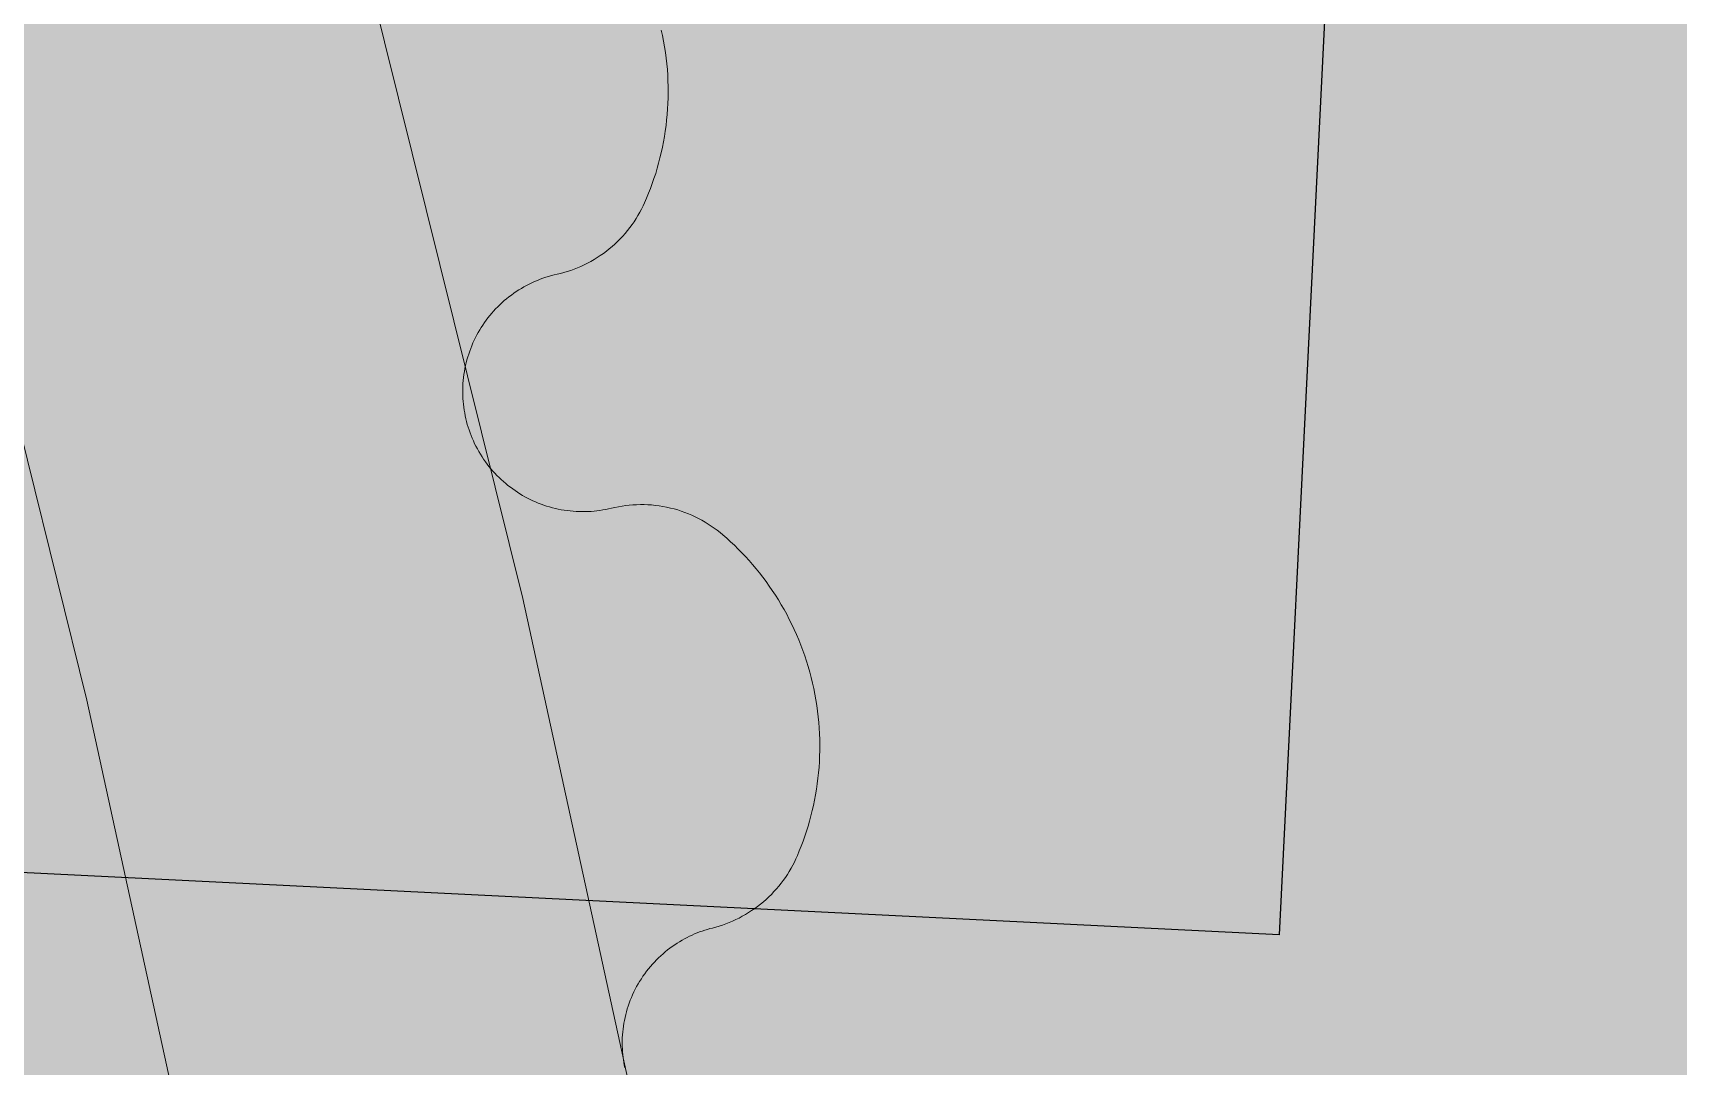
# Model space of a CAD drawing. Header units: millimetres. Extents: x 833941507 to 1669051331, y 817666127 to 1636299673.
# Drawn here: x 834574754.7 to 834574938.4, y 817984691.4 to 817984806.8 of the extents above; entities that cross this region are included whole.
import ezdxf

# ---------------------------------------------------------------- set-up
doc = ezdxf.new("R2010")
doc.units = ezdxf.units.MM
doc.header["$LTSCALE"] = 3
for name, color, linetype, lineweight in [('Hatch (CARR)', 252, 'Continuous', 35), ('Hatch (LTC&CB)', 252, 'Continuous', 35), ('UAJ-22INWA', 6, 'Continuous', 35), ('UAJ-23FLOR-h', 251, 'Continuous', 9), ('UAJ-42INFI', 1, 'Continuous', 18)]:
    doc.layers.add(name, color=color, linetype=linetype, lineweight=lineweight)
doc.layers.add('UAJ-00XREF', color=7, linetype='Continuous')
doc.layers.add('UAJ-22INWA-$', color=32, linetype='Continuous', plot=False)

# ---------------------------------------------------------------- blocks, each defined once
blk = doc.blocks.new('GBP-LTC-LB01')
at = {"layer": 'UAJ-23FLOR-h'}
h = blk.add_hatch(dxfattribs=at)
h.set_pattern_fill('EARTH,_O', color=256, scale=180, angle=45)
h.set_pattern_definition([(48.9989, (834576001.8, 818046085.3), (-112.727, 1612.5107), [1143, -1143]), (48.9989, (834575678.3, 818046366.6), (-112.727, 1612.5107), [1143, -1143]), (48.9989, (834575354.8, 818046647.8), (-112.727, 1612.5107), [1143, -1143]), (138.9989, (834575340.7, 818046849.3), (-1612.5107, -112.727), [1143, -1143]), (138.9989, (834575621.9, 818047172.8), (-1612.5107, -112.727), [1143, -1143]), (138.9989, (834575903.1, 818047496.3), (-1612.5107, -112.727), [1143, -1143])])
h.paths.add_polyline_path([(834572173.05, 818200349.17), (834310583.74, 818182062.08), (834331502.24, 817882831.69), (834364939.69, 817885169.23), (834473095.7, 818011283.6), (834480533.7, 818020120.4), (834485095.05, 818025709.55), (834491375.7, 818033619), (834497063.4, 818041013), (834493145.8, 818043678.7), (834512788.5, 818074029.25), (834518712.45, 818083675.25), (834526231.3, 818096325.1), (834534646.05, 818111073.05), (834545956, 818131981.3), (834557204.6, 818154198.8), (834564040, 818168496.8), (834570941.16, 818183576.43), (834578367.8, 818200696.3)])
h.paths.add_polyline_path([(834382131.31, 817956469.98), (834418268.73, 817958996.07), (834422062.41, 817963855.9), (834428403.04, 817964299.38), (834467239.2, 818010695.58), (834466445.21, 818021738.79), (834476097.72, 818035709.03), (834485267.1, 818048983.2), (834487014.89, 818051460.43), (834497268.33, 818067303.42), (834492893.38, 818129890.09), (834448056.59, 818126755.66), (834416896.58, 818105052.11), (834382061.37, 818080788.99), (834386167.45, 818022059.16), (834377588.38, 818021459.47)], flags=16)
edge = h.paths.add_edge_path(flags=16)
edge.add_line((834540292.29, 818142076.07), (834533466.32, 818141614.13))
edge.add_line((834533466.32, 818141614.13), (834523258.01, 818143862.71))
edge.add_line((834523258.01, 818143862.71), (834525896.87, 818155838.93))
edge.add_arc((834558382.43, 818267025.45), 115835.02, 237.2183981, 253.7131266, ccw=False)
edge.add_line((834495664.92, 818169638.25), (834498267.59, 818132356.98))
edge.add_line((834498267.59, 818132356.98), (834496346.42, 818130135.01))
edge.add_line((834496346.42, 818130135.01), (834492879.88, 818129892.67))
edge.add_line((834492879.88, 818129892.67), (834494229.58, 818110587.62))
edge.add_line((834494229.58, 818110587.62), (834496326.13, 818110708.38))
edge.add_line((834496326.13, 818110708.38), (834498420.21, 818080753.55))
edge.add_line((834498420.21, 818080753.55), (834498046.12, 818080727.4))
edge.add_line((834498046.12, 818080727.4), (834498254.52, 818077746.38))
edge.add_line((834498254.52, 818077746.38), (834503061.09, 818078082.4))
edge.add_line((834503061.09, 818078082.4), (834504979.52, 818081212.1))
edge.add_line((834504979.52, 818081212.1), (834509429.02, 818088470.93))
edge.add_line((834509429.02, 818088470.93), (834515217.16, 818097913.59))
edge.add_line((834515217.16, 818097913.59), (834526067.43, 818116415.54))
edge.add_line((834526067.43, 818116415.54), (834532489.2, 818127888.68))
edge.add_line((834532489.2, 818127888.68), (834534830.9, 818132146.3))
edge.add_line((834534830.9, 818132146.3), (834540292.29, 818142076.07))
h = blk.add_hatch(dxfattribs=at)
h.set_pattern_fill('EARTH,_O', color=256, scale=180, angle=45)
h.set_pattern_definition([(45.0000001, (-1082349.7, 54794.9), (-3e-06, 1616.4461018), [1143, -1143]), (45.0000001, (-1082652.8, 55098), (-3e-06, 1616.4461018), [1143, -1143]), (45.0000001, (-1082955.9, 55401.1), (-3e-06, 1616.4461018), [1143, -1143]), (135.0000001, (-1082955.9, 55603.1), (-1616.4461018, -3e-06), [1143, -1143]), (135.0000001, (-1082652.8, 55906.2), (-1616.4461018, -3e-06), [1143, -1143]), (135.0000001, (-1082349.7, 56209.3), (-1616.4461018, -3e-06), [1143, -1143])])
h.paths.add_polyline_path([(834669469.25, 818015499.17), (834651080.82, 818014213.79), (834651091.33, 818014066.03), (834669479.76, 818015351.52)], flags=16)
edge = h.paths.add_edge_path()
edge.add_arc((834611763.61, 818123015.07), 22001.28, 94.000719, 118.688683)
edge.add_line((834601201.89, 818142315.5), (834593918.34, 818141228.38))
edge.add_arc((834611768.4, 818123014.03), 25502.69, 93.997159, 134.421275, ccw=False)
edge.add_line((834609990.68, 818148454.69), (834618164.36, 818149025.84))
edge.add_line((834618164.36, 818149025.84), (834618408.29, 818145534.91))
edge.add_line((834618408.29, 818145534.91), (834616365.41, 818145392.16))
edge.add_line((834616365.41, 818145392.16), (834616609.39, 818141900.69))
edge.add_line((834616609.39, 818141900.69), (834611621.55, 818141552.15))
edge.add_line((834611621.55, 818141552.15), (834611377.61, 818145043.07))
edge.add_line((834611377.61, 818145043.07), (834610228.61, 818144962.74))
h.paths.add_polyline_path([(834673232.94, 818197365.88), (834607546.49, 818192773.89), (834599172.5, 818174435.3), (834588349.1, 818152374.5), (834578621.55, 818133890.65), (834568418.3, 818115665.3), (834556456.7, 818095618.3), (834546606.4, 818080041.6), (834532219.3, 818058623.75), (834523692.15, 818046595.75), (834515683.5, 818035708.5), (834508244.2, 818025929.9), (834500656.3, 818016266.1), (834489786.8, 818002934.1), (834483448.3, 817995421.3), (834478637.6, 817989841.7), (834458453.75, 817967379.3), (834441506.5, 817949096.36), (834383075.75, 817886437.08), (834482026.69, 817893354.51), (834551919.04, 817920008.6), (834634905.13, 817930637.13), (834634023, 817939309.35), (834633770.07, 817941795.89), (834633577.69, 817943687.02), (834508697.04, 817930983.61), (834507053.46, 817930191.44), (834506409.46, 817939426.96), (834507656.94, 817945566.73), (834503417.08, 818006767.03), (834503064.37, 818011762.67), (834514052.91, 818025791.94), (834520784.65, 818034889.35), (834526318.86, 818042436.94), (834532381.69, 818050705.63), (834536345.72, 818056472.68), (834542258.41, 818065225.62), (834550405.86, 818077286.91), (834561579, 818095001.96), (834574522.66, 818117080.03), (834587768.88, 818140310.21), (834609774.13, 818143594.98), (834610001.97, 818140335.89), (834634252.54, 818142031.47), (834636806.9, 818105492.47), (834642791.48, 818105913.75), (834646278.56, 818056032.58), (834640293.17, 818055614.16), (834643382.34, 818011424.91), (834641138.41, 818011267.96), (834645775.78, 817944927.87), (834639048.36, 817944243.52), (834640362.12, 817931328.11), (834651070.39, 817932706.91), (834650587.67, 817936476.13), (834685105.74, 817940896.86), (834685588.46, 817937127.64), (834691373.79, 817937868.57)])
blk = doc.blocks.new('*U1046')
at = {"layer": 'UAJ-22INWA-$'}
blk.add_lwpolyline([(0, -399.69), (0, 393.05), (200, 393.05), (200, -399.69)], close=True, dxfattribs=at)
blk = doc.blocks.new('GBP-STR-B01-L2')
at = {"layer": 'UAJ-22INWA', "rotation": 87.16457100497922}
blk.add_blockref('*U1046', (834574494.7, 817984725.82), dxfattribs=at)
blk = doc.blocks.new('inf_010')
at = {"layer": 'UAJ-42INFI'}
for p, q in [((889587142.64, 757792186.33, 0), (889587142.55, 757792186.96, 0)), ((889587142.72, 757792185.69, 0), (889587142.64, 757792186.33, 0)), ((889587142.79, 757792185.06, 0), (889587142.72, 757792185.69, 0)), ((889587142.84, 757792184.42, 0), (889587142.79, 757792185.06, 0)), ((889587142.88, 757792183.79, 0), (889587142.84, 757792184.42, 0)), ((889587142.9, 757792183.15, 0), (889587142.88, 757792183.79, 0)), ((889587142.92, 757792182.51, 0), (889587142.9, 757792183.15, 0)), ((889587142.92, 757792181.88, 0), (889587142.92, 757792182.51, 0)), ((889587142.84, 757792179.98, 0), (889587142.88, 757792180.61, 0)), ((889587142.88, 757792180.61, 0), (889587142.9, 757792181.24, 0)), ((889587142.9, 757792181.24, 0), (889587142.92, 757792181.88, 0)), ((889587142.64, 757792178.11, 0), (889587142.72, 757792178.73, 0)), ((889587142.72, 757792178.73, 0), (889587142.79, 757792179.36, 0)), ((889587142.79, 757792179.36, 0), (889587142.84, 757792179.98, 0)), ((889587142.34, 757792176.27, 0), (889587142.45, 757792176.88, 0)), ((889587142.45, 757792176.88, 0), (889587142.55, 757792177.49, 0)), ((889587142.55, 757792177.49, 0), (889587142.64, 757792178.11, 0)), ((889587141.93, 757792174.47, 0), (889587142.07, 757792175.06, 0)), ((889587142.07, 757792175.06, 0), (889587142.21, 757792175.66, 0)), ((889587142.21, 757792175.66, 0), (889587142.34, 757792176.27, 0)), ((889587141.41, 757792172.72, 0), (889587141.59, 757792173.29, 0)), ((889587141.59, 757792173.29, 0), (889587141.77, 757792173.88, 0)), ((889587141.77, 757792173.88, 0), (889587141.93, 757792174.47, 0)), ((889587140.81, 757792171.02, 0), (889587141.02, 757792171.58, 0)), ((889587141.02, 757792171.58, 0), (889587141.22, 757792172.15, 0)), ((889587141.22, 757792172.15, 0), (889587141.41, 757792172.72, 0)), ((889587139.86, 757792168.87, 0), (889587140.11, 757792169.39, 0)), ((889587140.11, 757792169.39, 0), (889587140.35, 757792169.93, 0)), ((889587140.35, 757792169.93, 0), (889587140.58, 757792170.47, 0)), ((889587140.58, 757792170.47, 0), (889587140.81, 757792171.02, 0)), ((889587138.95, 757792167.14, 0), (889587139.15, 757792167.49, 0)), ((889587139.15, 757792167.49, 0), (889587139.34, 757792167.84, 0)), ((889587139.34, 757792167.84, 0), (889587139.61, 757792168.35, 0)), ((889587139.61, 757792168.35, 0), (889587139.86, 757792168.87, 0)), ((889587137.78, 757792165.5, 0), (889587138.03, 757792165.81, 0)), ((889587138.03, 757792165.81, 0), (889587138.28, 757792166.14, 0)), ((889587138.28, 757792166.14, 0), (889587138.51, 757792166.47, 0)), ((889587138.51, 757792166.47, 0), (889587138.74, 757792166.81, 0)), ((889587138.74, 757792166.81, 0), (889587138.95, 757792167.14, 0)), ((889587136.04, 757792163.73, 0), (889587136.35, 757792164, 0)), ((889587136.35, 757792164, 0), (889587136.66, 757792164.29, 0)), ((889587136.66, 757792164.29, 0), (889587136.95, 757792164.58, 0)), ((889587136.95, 757792164.58, 0), (889587137.24, 757792164.88, 0)), ((889587137.24, 757792164.88, 0), (889587137.51, 757792165.18, 0)), ((889587137.51, 757792165.18, 0), (889587137.78, 757792165.5, 0)), ((889587133.27, 757792161.9, 0), (889587133.64, 757792162.09, 0)), ((889587133.64, 757792162.09, 0), (889587134, 757792162.29, 0)), ((889587134, 757792162.29, 0), (889587134.36, 757792162.5, 0)), ((889587134.36, 757792162.5, 0), (889587134.71, 757792162.73, 0)), ((889587134.71, 757792162.73, 0), (889587135.05, 757792162.97, 0)), ((889587135.05, 757792162.97, 0), (889587135.39, 757792163.21, 0)), ((889587135.39, 757792163.21, 0), (889587135.72, 757792163.47, 0)), ((889587135.72, 757792163.47, 0), (889587136.04, 757792163.73, 0)), ((889587127.11, 757792160.12, 0), (889587127.43, 757792160.22, 0)), ((889587127.43, 757792160.22, 0), (889587127.75, 757792160.3, 0)), ((889587127.75, 757792160.3, 0), (889587128.07, 757792160.37, 0)), ((889587128.07, 757792160.37, 0), (889587128.39, 757792160.44, 0)), ((889587128.39, 757792160.44, 0), (889587128.71, 757792160.5, 0)), ((889587128.71, 757792160.5, 0), (889587129.03, 757792160.55, 0)), ((889587129.03, 757792160.55, 0), (889587129.42, 757792160.62, 0)), ((889587129.42, 757792160.62, 0), (889587129.81, 757792160.69, 0)), ((889587129.81, 757792160.69, 0), (889587130.2, 757792160.78, 0)), ((889587130.2, 757792160.78, 0), (889587130.59, 757792160.88, 0)), ((889587130.59, 757792160.88, 0), (889587130.98, 757792160.99, 0)), ((889587130.98, 757792160.99, 0), (889587131.37, 757792161.11, 0)), ((889587131.37, 757792161.11, 0), (889587131.76, 757792161.24, 0)), ((889587131.76, 757792161.24, 0), (889587132.14, 757792161.39, 0)), ((889587132.14, 757792161.39, 0), (889587132.52, 757792161.55, 0)), ((889587132.52, 757792161.55, 0), (889587132.9, 757792161.71, 0)), ((889587132.9, 757792161.71, 0), (889587133.27, 757792161.9, 0)), ((889587123.22, 757792158.22, 0), (889587123.5, 757792158.41, 0)), ((889587123.5, 757792158.41, 0), (889587123.78, 757792158.59, 0)), ((889587123.78, 757792158.59, 0), (889587124.07, 757792158.77, 0)), ((889587124.07, 757792158.77, 0), (889587124.36, 757792158.94, 0)), ((889587124.36, 757792158.94, 0), (889587124.65, 757792159.1, 0)), ((889587124.65, 757792159.1, 0), (889587124.95, 757792159.26, 0)), ((889587124.95, 757792159.26, 0), (889587125.25, 757792159.4, 0)), ((889587125.25, 757792159.4, 0), (889587125.55, 757792159.54, 0)), ((889587125.55, 757792159.54, 0), (889587125.86, 757792159.68, 0)), ((889587125.86, 757792159.68, 0), (889587126.17, 757792159.8, 0)), ((889587126.17, 757792159.8, 0), (889587126.48, 757792159.92, 0)), ((889587126.48, 757792159.92, 0), (889587126.8, 757792160.02, 0)), ((889587126.8, 757792160.02, 0), (889587127.11, 757792160.12, 0)), ((889587120.99, 757792156.23, 0), (889587121.22, 757792156.47, 0)), ((889587121.22, 757792156.47, 0), (889587121.45, 757792156.71, 0)), ((889587121.45, 757792156.71, 0), (889587121.68, 757792156.94, 0)), ((889587121.68, 757792156.94, 0), (889587121.92, 757792157.17, 0)), ((889587121.92, 757792157.17, 0), (889587122.17, 757792157.39, 0)), ((889587122.17, 757792157.39, 0), (889587122.43, 757792157.6, 0)), ((889587122.43, 757792157.6, 0), (889587122.69, 757792157.82, 0)), ((889587122.69, 757792157.82, 0), (889587122.95, 757792158.02, 0)), ((889587122.95, 757792158.02, 0), (889587123.22, 757792158.22, 0)), ((889587119.63, 757792154.41, 0), (889587119.8, 757792154.68, 0)), ((889587119.8, 757792154.68, 0), (889587119.99, 757792154.95, 0)), ((889587119.99, 757792154.95, 0), (889587120.17, 757792155.21, 0)), ((889587120.17, 757792155.21, 0), (889587120.37, 757792155.47, 0)), ((889587120.37, 757792155.47, 0), (889587120.57, 757792155.73, 0)), ((889587120.57, 757792155.73, 0), (889587120.78, 757792155.98, 0)), ((889587120.78, 757792155.98, 0), (889587120.99, 757792156.23, 0)), ((889587118.7, 757792152.65, 0), (889587118.84, 757792152.96, 0)), ((889587118.84, 757792152.96, 0), (889587118.98, 757792153.25, 0)), ((889587118.98, 757792153.25, 0), (889587119.13, 757792153.55, 0)), ((889587119.13, 757792153.55, 0), (889587119.29, 757792153.84, 0)), ((889587119.29, 757792153.84, 0), (889587119.46, 757792154.13, 0)), ((889587119.46, 757792154.13, 0), (889587119.63, 757792154.41, 0)), ((889587118.04, 757792150.76, 0), (889587118.13, 757792151.08, 0)), ((889587118.13, 757792151.08, 0), (889587118.23, 757792151.4, 0)), ((889587118.23, 757792151.4, 0), (889587118.33, 757792151.72, 0)), ((889587118.33, 757792151.72, 0), (889587118.45, 757792152.03, 0)), ((889587118.45, 757792152.03, 0), (889587118.57, 757792152.34, 0)), ((889587118.57, 757792152.34, 0), (889587118.7, 757792152.65, 0)), ((889587117.66, 757792148.78, 0), (889587117.7, 757792149.11, 0)), ((889587117.7, 757792149.11, 0), (889587117.75, 757792149.44, 0)), ((889587117.75, 757792149.44, 0), (889587117.81, 757792149.77, 0)), ((889587117.81, 757792149.77, 0), (889587117.88, 757792150.1, 0)), ((889587117.88, 757792150.1, 0), (889587117.95, 757792150.43, 0)), ((889587117.95, 757792150.43, 0), (889587118.04, 757792150.76, 0)), ((889587117.58, 757792147.45, 0), (889587117.59, 757792147.78, 0)), ((889587117.58, 757792147.12, 0), (889587117.58, 757792147.45, 0)), ((889587117.59, 757792147.78, 0), (889587117.6, 757792148.11, 0)), ((889587117.6, 757792148.11, 0), (889587117.63, 757792148.45, 0)), ((889587117.63, 757792148.45, 0), (889587117.66, 757792148.78, 0)), ((889587117.59, 757792146.79, 0), (889587117.58, 757792147.12, 0)), ((889587117.6, 757792146.46, 0), (889587117.59, 757792146.79, 0)), ((889587117.63, 757792146.13, 0), (889587117.6, 757792146.46, 0)), ((889587117.66, 757792145.81, 0), (889587117.63, 757792146.13, 0)), ((889587117.7, 757792145.48, 0), (889587117.66, 757792145.81, 0)), ((889587117.75, 757792145.16, 0), (889587117.7, 757792145.48, 0)), ((889587117.8, 757792144.84, 0), (889587117.75, 757792145.16, 0)), ((889587117.86, 757792144.52, 0), (889587117.8, 757792144.84, 0)), ((889587117.94, 757792144.2, 0), (889587117.86, 757792144.52, 0)), ((889587118.01, 757792143.89, 0), (889587117.94, 757792144.2, 0)), ((889587118.1, 757792143.57, 0), (889587118.01, 757792143.89, 0)), ((889587118.2, 757792143.25, 0), (889587118.1, 757792143.57, 0)), ((889587118.3, 757792142.94, 0), (889587118.2, 757792143.25, 0)), ((889587118.41, 757792142.62, 0), (889587118.3, 757792142.94, 0)), ((889587118.53, 757792142.31, 0), (889587118.41, 757792142.62, 0)), ((889587118.66, 757792142.01, 0), (889587118.53, 757792142.31, 0)), ((889587118.79, 757792141.7, 0), (889587118.66, 757792142.01, 0)), ((889587118.94, 757792141.4, 0), (889587118.79, 757792141.7, 0)), ((889587119.09, 757792141.1, 0), (889587118.94, 757792141.4, 0)), ((889587119.25, 757792140.8, 0), (889587119.09, 757792141.1, 0)), ((889587119.41, 757792140.51, 0), (889587119.25, 757792140.8, 0)), ((889587119.59, 757792140.22, 0), (889587119.41, 757792140.51, 0)), ((889587119.77, 757792139.94, 0), (889587119.59, 757792140.22, 0)), ((889587119.95, 757792139.66, 0), (889587119.77, 757792139.94, 0)), ((889587120.15, 757792139.38, 0), (889587119.95, 757792139.66, 0)), ((889587120.35, 757792139.12, 0), (889587120.15, 757792139.38, 0)), ((889587120.56, 757792138.85, 0), (889587120.35, 757792139.12, 0)), ((889587120.77, 757792138.6, 0), (889587120.56, 757792138.85, 0)), ((889587120.99, 757792138.34, 0), (889587120.77, 757792138.6, 0)), ((889587121.21, 757792138.1, 0), (889587120.99, 757792138.34, 0)), ((889587121.44, 757792137.86, 0), (889587121.21, 757792138.1, 0)), ((889587121.68, 757792137.63, 0), (889587121.44, 757792137.86, 0)), ((889587121.92, 757792137.4, 0), (889587121.68, 757792137.63, 0)), ((889587122.17, 757792137.18, 0), (889587121.92, 757792137.4, 0)), ((889587122.42, 757792136.97, 0), (889587122.17, 757792137.18, 0)), ((889587122.67, 757792136.76, 0), (889587122.42, 757792136.97, 0)), ((889587122.93, 757792136.56, 0), (889587122.67, 757792136.76, 0)), ((889587123.19, 757792136.37, 0), (889587122.93, 757792136.56, 0)), ((889587123.45, 757792136.18, 0), (889587123.19, 757792136.37, 0)), ((889587123.72, 757792136.01, 0), (889587123.45, 757792136.18, 0)), ((889587124, 757792135.83, 0), (889587123.72, 757792136.01, 0)), ((889587124.28, 757792135.66, 0), (889587124, 757792135.83, 0)), ((889587124.57, 757792135.5, 0), (889587124.28, 757792135.66, 0)), ((889587124.86, 757792135.35, 0), (889587124.57, 757792135.5, 0)), ((889587125.16, 757792135.2, 0), (889587124.86, 757792135.35, 0)), ((889587125.46, 757792135.06, 0), (889587125.16, 757792135.2, 0)), ((889587125.76, 757792134.93, 0), (889587125.46, 757792135.06, 0)), ((889587126.07, 757792134.8, 0), (889587125.76, 757792134.93, 0)), ((889587126.39, 757792134.68, 0), (889587126.07, 757792134.8, 0)), ((889587126.7, 757792134.57, 0), (889587126.39, 757792134.68, 0)), ((889587127.02, 757792134.47, 0), (889587126.7, 757792134.57, 0)), ((889587127.34, 757792134.37, 0), (889587127.02, 757792134.47, 0)), ((889587127.67, 757792134.28, 0), (889587127.34, 757792134.37, 0)), ((889587127.99, 757792134.2, 0), (889587127.67, 757792134.28, 0)), ((889587128.32, 757792134.13, 0), (889587127.99, 757792134.2, 0)), ((889587128.65, 757792134.07, 0), (889587128.32, 757792134.13, 0)), ((889587128.98, 757792134.02, 0), (889587128.65, 757792134.07, 0)), ((889587129.32, 757792133.97, 0), (889587128.98, 757792134.02, 0)), ((889587129.65, 757792133.93, 0), (889587129.32, 757792133.97, 0)), ((889587129.98, 757792133.9, 0), (889587129.65, 757792133.93, 0)), ((889587130.32, 757792133.88, 0), (889587129.98, 757792133.9, 0)), ((889587130.65, 757792133.87, 0), (889587130.32, 757792133.88, 0)), ((889587130.98, 757792133.86, 0), (889587130.65, 757792133.87, 0)), ((889587131.31, 757792133.87, 0), (889587130.98, 757792133.86, 0)), ((889587131.64, 757792133.88, 0), (889587131.31, 757792133.87, 0)), ((889587131.97, 757792133.9, 0), (889587131.64, 757792133.88, 0)), ((889587132.3, 757792133.93, 0), (889587131.97, 757792133.9, 0)), ((889587132.62, 757792133.96, 0), (889587132.3, 757792133.93, 0)), ((889587132.95, 757792134.01, 0), (889587132.62, 757792133.96, 0)), ((889587133.27, 757792134.06, 0), (889587132.95, 757792134.01, 0)), ((889587133.66, 757792134.12, 0), (889587133.27, 757792134.06, 0)), ((889587134.06, 757792134.17, 0), (889587133.66, 757792134.12, 0)), ((889587134.47, 757792134.21, 0), (889587134.06, 757792134.17, 0)), ((889587134.88, 757792134.24, 0), (889587134.47, 757792134.21, 0)), ((889587135.29, 757792134.26, 0), (889587134.88, 757792134.24, 0)), ((889587135.7, 757792134.26, 0), (889587135.29, 757792134.26, 0)), ((889587136.11, 757792134.25, 0), (889587135.7, 757792134.26, 0)), ((889587136.53, 757792134.23, 0), (889587136.11, 757792134.25, 0)), ((889587136.95, 757792134.2, 0), (889587136.53, 757792134.23, 0)), ((889587137.36, 757792134.15, 0), (889587136.95, 757792134.2, 0)), ((889587137.78, 757792134.1, 0), (889587137.36, 757792134.15, 0)), ((889587138.2, 757792134.02, 0), (889587137.78, 757792134.1, 0)), ((889587138.61, 757792133.94, 0), (889587138.2, 757792134.02, 0)), ((889587139.02, 757792133.84, 0), (889587138.61, 757792133.94, 0)), ((889587139.43, 757792133.74, 0), (889587139.02, 757792133.84, 0)), ((889587139.84, 757792133.61, 0), (889587139.43, 757792133.74, 0)), ((889587140.24, 757792133.48, 0), (889587139.84, 757792133.61, 0)), ((889587140.64, 757792133.34, 0), (889587140.24, 757792133.48, 0)), ((889587141.03, 757792133.18, 0), (889587140.64, 757792133.34, 0)), ((889587141.42, 757792133.01, 0), (889587141.03, 757792133.18, 0)), ((889587141.8, 757792132.83, 0), (889587141.42, 757792133.01, 0)), ((889587142.17, 757792132.64, 0), (889587141.8, 757792132.83, 0)), ((889587142.54, 757792132.44, 0), (889587142.17, 757792132.64, 0)), ((889587142.9, 757792132.23, 0), (889587142.54, 757792132.44, 0)), ((889587143.25, 757792132.01, 0), (889587142.9, 757792132.23, 0)), ((889587143.6, 757792131.77, 0), (889587143.25, 757792132.01, 0)), ((889587143.94, 757792131.53, 0), (889587143.6, 757792131.77, 0)), ((889587144.26, 757792131.29, 0), (889587143.94, 757792131.53, 0)), ((889587144.58, 757792131.03, 0), (889587144.26, 757792131.29, 0)), ((889587144.89, 757792130.77, 0), (889587144.58, 757792131.03, 0)), ((889587145.19, 757792130.49, 0), (889587144.89, 757792130.77, 0)), ((889587145.48, 757792130.22, 0), (889587145.19, 757792130.49, 0)), ((889587145.88, 757792129.81, 0), (889587145.48, 757792130.22, 0)), ((889587146.29, 757792129.39, 0), (889587145.88, 757792129.81, 0)), ((889587146.68, 757792128.96, 0), (889587146.29, 757792129.39, 0)), ((889587147.07, 757792128.52, 0), (889587146.68, 757792128.96, 0)), ((889587147.45, 757792128.07, 0), (889587147.07, 757792128.52, 0)), ((889587147.83, 757792127.61, 0), (889587147.45, 757792128.07, 0)), ((889587148.2, 757792127.14, 0), (889587147.83, 757792127.61, 0)), ((889587148.56, 757792126.67, 0), (889587148.2, 757792127.14, 0)), ((889587148.92, 757792126.18, 0), (889587148.56, 757792126.67, 0)), ((889587149.26, 757792125.69, 0), (889587148.92, 757792126.18, 0)), ((889587149.6, 757792125.18, 0), (889587149.26, 757792125.69, 0)), ((889587149.93, 757792124.67, 0), (889587149.6, 757792125.18, 0)), ((889587150.25, 757792124.15, 0), (889587149.93, 757792124.67, 0)), ((889587150.56, 757792123.62, 0), (889587150.25, 757792124.15, 0)), ((889587150.87, 757792123.08, 0), (889587150.56, 757792123.62, 0)), ((889587151.16, 757792122.54, 0), (889587150.87, 757792123.08, 0)), ((889587151.44, 757792121.98, 0), (889587151.16, 757792122.54, 0)), ((889587151.72, 757792121.42, 0), (889587151.44, 757792121.98, 0)), ((889587151.98, 757792120.86, 0), (889587151.72, 757792121.42, 0)), ((889587152.23, 757792120.28, 0), (889587151.98, 757792120.86, 0)), ((889587152.47, 757792119.7, 0), (889587152.23, 757792120.28, 0)), ((889587152.7, 757792119.12, 0), (889587152.47, 757792119.7, 0)), ((889587152.92, 757792118.52, 0), (889587152.7, 757792119.12, 0)), ((889587153.12, 757792117.93, 0), (889587152.92, 757792118.52, 0)), ((889587153.32, 757792117.32, 0), (889587153.12, 757792117.93, 0)), ((889587153.5, 757792116.72, 0), (889587153.32, 757792117.32, 0)), ((889587153.67, 757792116.11, 0), (889587153.5, 757792116.72, 0)), ((889587153.82, 757792115.49, 0), (889587153.67, 757792116.11, 0)), ((889587153.97, 757792114.87, 0), (889587153.82, 757792115.49, 0)), ((889587154.1, 757792114.25, 0), (889587153.97, 757792114.87, 0)), ((889587154.22, 757792113.62, 0), (889587154.1, 757792114.25, 0)), ((889587154.33, 757792113, 0), (889587154.22, 757792113.62, 0)), ((889587154.42, 757792112.37, 0), (889587154.33, 757792113, 0)), ((889587154.5, 757792111.74, 0), (889587154.42, 757792112.37, 0)), ((889587154.57, 757792111.1, 0), (889587154.5, 757792111.74, 0)), ((889587154.63, 757792110.47, 0), (889587154.57, 757792111.1, 0)), ((889587154.67, 757792109.84, 0), (889587154.63, 757792110.47, 0)), ((889587154.7, 757792109.2, 0), (889587154.67, 757792109.84, 0)), ((889587154.71, 757792108.57, 0), (889587154.7, 757792109.2, 0)), ((889587154.69, 757792106.67, 0), (889587154.71, 757792107.3, 0)), ((889587154.72, 757792107.94, 0), (889587154.71, 757792108.57, 0)), ((889587154.71, 757792107.3, 0), (889587154.72, 757792107.94, 0)), ((889587154.54, 757792104.8, 0), (889587154.6, 757792105.42, 0)), ((889587154.6, 757792105.42, 0), (889587154.65, 757792106.05, 0)), ((889587154.65, 757792106.05, 0), (889587154.69, 757792106.67, 0)), ((889587154.29, 757792102.95, 0), (889587154.39, 757792103.56, 0)), ((889587154.39, 757792103.56, 0), (889587154.47, 757792104.18, 0)), ((889587154.47, 757792104.18, 0), (889587154.54, 757792104.8, 0)), ((889587153.93, 757792101.13, 0), (889587154.06, 757792101.73, 0)), ((889587154.06, 757792101.73, 0), (889587154.18, 757792102.34, 0)), ((889587154.18, 757792102.34, 0), (889587154.29, 757792102.95, 0)), ((889587153.47, 757792099.36, 0), (889587153.63, 757792099.94, 0)), ((889587153.63, 757792099.94, 0), (889587153.79, 757792100.53, 0)), ((889587153.79, 757792100.53, 0), (889587153.93, 757792101.13, 0)), ((889587152.71, 757792097.08, 0), (889587152.91, 757792097.64, 0)), ((889587152.91, 757792097.64, 0), (889587153.11, 757792098.21, 0)), ((889587153.11, 757792098.21, 0), (889587153.3, 757792098.78, 0)), ((889587153.3, 757792098.78, 0), (889587153.47, 757792099.36, 0)), ((889587152.04, 757792095.45, 0), (889587152.27, 757792095.99, 0)), ((889587152.27, 757792095.99, 0), (889587152.49, 757792096.53, 0)), ((889587152.49, 757792096.53, 0), (889587152.71, 757792097.08, 0)), ((889587151.29, 757792093.88, 0), (889587151.54, 757792094.39, 0)), ((889587151.54, 757792094.39, 0), (889587151.79, 757792094.92, 0)), ((889587151.79, 757792094.92, 0), (889587152.04, 757792095.45, 0)), ((889587150.03, 757792091.86, 0), (889587150.26, 757792092.19, 0)), ((889587150.26, 757792092.19, 0), (889587150.49, 757792092.52, 0)), ((889587150.49, 757792092.52, 0), (889587150.7, 757792092.85, 0)), ((889587150.7, 757792092.85, 0), (889587150.91, 757792093.19, 0)), ((889587150.91, 757792093.19, 0), (889587151.1, 757792093.53, 0)), ((889587151.1, 757792093.53, 0), (889587151.29, 757792093.88, 0)), ((889587148.4, 757792090.05, 0), (889587148.69, 757792090.33, 0)), ((889587148.69, 757792090.33, 0), (889587148.98, 757792090.63, 0)), ((889587148.98, 757792090.63, 0), (889587149.26, 757792090.93, 0)), ((889587149.26, 757792090.93, 0), (889587149.52, 757792091.23, 0)), ((889587149.52, 757792091.23, 0), (889587149.78, 757792091.54, 0)), ((889587149.78, 757792091.54, 0), (889587150.03, 757792091.86, 0)), ((889587146.12, 757792088.31, 0), (889587146.46, 757792088.53, 0)), ((889587146.46, 757792088.53, 0), (889587146.8, 757792088.76, 0)), ((889587146.8, 757792088.76, 0), (889587147.14, 757792089, 0)), ((889587147.14, 757792089, 0), (889587147.47, 757792089.25, 0)), ((889587147.47, 757792089.25, 0), (889587147.79, 757792089.51, 0)), ((889587147.79, 757792089.51, 0), (889587148.1, 757792089.77, 0)), ((889587148.1, 757792089.77, 0), (889587148.4, 757792090.05, 0)), ((889587141.64, 757792086.55, 0), (889587142.02, 757792086.64, 0)), ((889587142.02, 757792086.64, 0), (889587142.4, 757792086.73, 0)), ((889587142.4, 757792086.73, 0), (889587142.79, 757792086.84, 0)), ((889587142.79, 757792086.84, 0), (889587143.17, 757792086.96, 0)), ((889587143.17, 757792086.96, 0), (889587143.55, 757792087.09, 0)), ((889587143.55, 757792087.09, 0), (889587143.93, 757792087.23, 0)), ((889587143.93, 757792087.23, 0), (889587144.3, 757792087.38, 0)), ((889587144.3, 757792087.38, 0), (889587144.67, 757792087.55, 0)), ((889587144.67, 757792087.55, 0), (889587145.04, 757792087.72, 0)), ((889587145.04, 757792087.72, 0), (889587145.4, 757792087.91, 0)), ((889587145.4, 757792087.91, 0), (889587145.76, 757792088.11, 0)), ((889587145.76, 757792088.11, 0), (889587146.12, 757792088.31, 0)), ((889587136.64, 757792084.74, 0), (889587136.92, 757792084.9, 0)), ((889587136.92, 757792084.9, 0), (889587137.2, 757792085.06, 0)), ((889587137.2, 757792085.06, 0), (889587137.48, 757792085.21, 0)), ((889587137.48, 757792085.21, 0), (889587137.77, 757792085.36, 0)), ((889587137.77, 757792085.36, 0), (889587138.06, 757792085.49, 0)), ((889587138.06, 757792085.49, 0), (889587138.35, 757792085.62, 0)), ((889587138.35, 757792085.62, 0), (889587138.64, 757792085.74, 0)), ((889587138.64, 757792085.74, 0), (889587138.93, 757792085.85, 0)), ((889587138.93, 757792085.85, 0), (889587139.22, 757792085.95, 0)), ((889587139.22, 757792085.95, 0), (889587139.51, 757792086.05, 0)), ((889587139.51, 757792086.05, 0), (889587139.8, 757792086.14, 0)), ((889587139.8, 757792086.14, 0), (889587140.1, 757792086.22, 0)), ((889587140.1, 757792086.22, 0), (889587140.39, 757792086.3, 0)), ((889587140.39, 757792086.3, 0), (889587140.68, 757792086.36, 0)), ((889587140.68, 757792086.36, 0), (889587140.97, 757792086.43, 0)), ((889587140.97, 757792086.43, 0), (889587141.25, 757792086.48, 0)), ((889587141.25, 757792086.48, 0), (889587141.64, 757792086.55, 0)), ((889587134.28, 757792082.9, 0), (889587134.52, 757792083.14, 0)), ((889587134.52, 757792083.14, 0), (889587134.77, 757792083.36, 0)), ((889587134.77, 757792083.36, 0), (889587135.03, 757792083.58, 0)), ((889587135.03, 757792083.58, 0), (889587135.28, 757792083.79, 0)), ((889587135.28, 757792083.79, 0), (889587135.55, 757792084, 0)), ((889587135.55, 757792084, 0), (889587135.81, 757792084.19, 0)), ((889587135.81, 757792084.19, 0), (889587136.09, 757792084.38, 0)), ((889587136.09, 757792084.38, 0), (889587136.36, 757792084.56, 0)), ((889587136.36, 757792084.56, 0), (889587136.64, 757792084.74, 0)), ((889587132.54, 757792080.82, 0), (889587132.73, 757792081.1, 0)), ((889587132.73, 757792081.1, 0), (889587132.94, 757792081.38, 0)), ((889587132.94, 757792081.38, 0), (889587133.14, 757792081.65, 0)), ((889587133.14, 757792081.65, 0), (889587133.36, 757792081.91, 0)), ((889587133.36, 757792081.91, 0), (889587133.58, 757792082.17, 0)), ((889587133.58, 757792082.17, 0), (889587133.81, 757792082.42, 0)), ((889587133.81, 757792082.42, 0), (889587134.04, 757792082.67, 0)), ((889587134.04, 757792082.67, 0), (889587134.28, 757792082.9, 0)), ((889587131.54, 757792079.06, 0), (889587131.68, 757792079.36, 0)), ((889587131.68, 757792079.36, 0), (889587131.84, 757792079.66, 0)), ((889587131.84, 757792079.66, 0), (889587132, 757792079.96, 0)), ((889587132, 757792079.96, 0), (889587132.18, 757792080.25, 0)), ((889587132.18, 757792080.25, 0), (889587132.35, 757792080.54, 0)), ((889587132.35, 757792080.54, 0), (889587132.54, 757792080.82, 0)), ((889587130.82, 757792077.18, 0), (889587130.92, 757792077.5, 0)), ((889587130.92, 757792077.5, 0), (889587131.03, 757792077.81, 0)), ((889587131.03, 757792077.81, 0), (889587131.14, 757792078.13, 0)), ((889587131.14, 757792078.13, 0), (889587131.27, 757792078.44, 0)), ((889587131.27, 757792078.44, 0), (889587131.4, 757792078.75, 0)), ((889587131.4, 757792078.75, 0), (889587131.54, 757792079.06, 0)), ((889587130.4, 757792075.27, 0), (889587130.45, 757792075.59, 0)), ((889587130.45, 757792075.59, 0), (889587130.51, 757792075.91, 0)), ((889587130.51, 757792075.91, 0), (889587130.58, 757792076.23, 0)), ((889587130.58, 757792076.23, 0), (889587130.65, 757792076.55, 0)), ((889587130.65, 757792076.55, 0), (889587130.73, 757792076.86, 0)), ((889587130.73, 757792076.86, 0), (889587130.82, 757792077.18, 0)), ((889587130.28, 757792073.7, 0), (889587130.29, 757792074.01, 0)), ((889587130.29, 757792074.01, 0), (889587130.3, 757792074.32, 0)), ((889587130.3, 757792074.32, 0), (889587130.33, 757792074.64, 0)), ((889587130.33, 757792074.64, 0), (889587130.36, 757792074.95, 0)), ((889587130.36, 757792074.95, 0), (889587130.4, 757792075.27, 0)), ((889587130.27, 757792073.39, 0), (889587130.28, 757792073.7, 0)), ((889587130.28, 757792073.08, 0), (889587130.27, 757792073.39, 0)), ((889587130.29, 757792072.77, 0), (889587130.28, 757792073.08, 0)), ((889587130.31, 757792072.47, 0), (889587130.29, 757792072.77, 0)), ((889587130.33, 757792072.17, 0), (889587130.31, 757792072.47, 0)), ((889587130.36, 757792071.88, 0), (889587130.33, 757792072.17, 0)), ((889587130.4, 757792071.58, 0), (889587130.36, 757792071.88, 0))]:
    blk.add_line(p, q, dxfattribs=at)
blk = doc.blocks.new('3A35X-MADL-P-LT-B01-0')
at = {"layer": 'UAJ-42INFI'}
for points in [[(834574839.03, 817984601.34), (834574826.43, 817984665.31), (834574809.33, 817984743.56), (834574792.37, 817984811.95), (834574783.84, 817984842.72), (834574775.22, 817984871.38), (834574766.48, 817984898.02), (834574757.56, 817984922.77)], [(834574789.98, 817984591.68), (834574777.47, 817984655.14), (834574760.64, 817984732.21), (834574744.01, 817984799.25), (834574735.8, 817984828.84), (834574727.52, 817984856.38), (834574719.19, 817984881.75), (834574710.79, 817984905.07), (834574702.22, 817984926.67)]]:
    blk.add_lwpolyline(points, dxfattribs=at)
at = {"rotation": 3.998908525164564}
blk.add_blockref('inf_010', (-0.01, 0.01), dxfattribs=at)

msp = doc.modelspace()

# ---------------------------------------------------------------- hatches: boundary and pattern name
at = {"layer": 'Hatch (CARR)'}
h = msp.add_hatch(dxfattribs=at)
h.set_pattern_fill('ANSI36', color=256, scale=150, angle=90)
h.set_pattern_definition([(135, (-187022.3, -52565.44), (-926.08891249, 252.5697034), [1190.625, -238.125, 0, -238.125])])
edge = h.paths.add_edge_path()
edge.add_line((834611924.53, 818109421.98), (834607685.93, 818109069.03))
edge.add_line((834607685.93, 818109069.03), (834607665.21, 818107991.06))
edge.add_arc((834589039.26, 818108445.6), 18631.5, 309.865898, 358.602068, ccw=False)
edge.add_arc((834615999.11, 818076947.93), 22831.06, 131.128719, 153.798926)
edge.add_arc((834586528.44, 818091417.12), 10000.02, 275.074548, 333.967897, ccw=False)
edge.add_line((834587412.96, 818081456.29), (834588264.12, 818069423.81))
edge.add_arc((834582903.89, 818050145.04), 20010.07, 39.448108, 74.462065, ccw=False)
edge.add_arc((834615731.57, 818077154), 22500.4, 219.443807, 234.520216)
edge.add_arc((834588161.64, 818038473.41), 25000.01, 12.166064, 54.52036, ccw=False)
edge.add_arc((834582999.18, 818037622.78), 30226.87, 2.039971, 11.679977, ccw=False)
edge.add_line((834613206.9, 818038698.76), (834615631.26, 818004019.26))
edge.add_arc((834569688.78, 818001746.14), 45998.68, -6.715736, 2.832547, ccw=False)
edge.add_arc((834571414.07, 818001695.79), 44279.6, 274.627227, 353.087902, ccw=False)
edge.add_line((834574986.22, 817957560.51), (834554838.44, 817955511.33))
edge.add_line((834554838.44, 817955511.33), (834555086.07, 817951969.1))
edge.add_line((834555086.07, 817951969.1), (834553985.14, 817951373.93))
edge.add_line((834553985.14, 817951373.93), (834556566.9, 817951132.02))
edge.add_line((834556566.9, 817951132.02), (834554870.83, 817950512.53))
edge.add_line((834554870.83, 817950512.53), (834555242.26, 817945199.33))
edge.add_line((834555242.26, 817945199.33), (834580663.58, 817947785.24))
edge.add_arc((834575886.06, 817997961), 50402.7, 275.439056, 360)
edge.add_arc((834575886.06, 817997961), 50402.7, 0, 6.033545)
edge.add_line((834626009.56, 818003258.87), (834625320, 818013122.62))
edge.add_arc((834725073.73, 818020096.29), 99997.19, 179.2295533, 183.9989755, ccw=False)
edge.add_line((834625085.58, 818021440.9), (834625236.7, 818032677.88))
edge.add_arc((834627922.06, 818032658), 2685.43, 108.98118, 179.57597, ccw=False)
edge.add_arc((834628204.41, 818032510.48), 2924.98, 77.00889, 113.27543, ccw=False)
edge.add_line((834628861.95, 818035360.6), (834628476.34, 818040874.23))
edge.add_arc((834628077.5, 818035877.4), 5012.73, 85.43643, 98.7313)
edge.add_arc((834628036.86, 818036256.39), 4631.99, 98.94599, 115.25566)
edge.add_arc((834625847.25, 818040897.82), 499.99, 179.2291, 295.2567, ccw=False)
edge.add_line((834625347.3, 818040904.54), (834625429.52, 818047019.11))
edge.add_arc((834645427.71, 818046750.21), 20000, 165.345013, 179.22962, ccw=False)
edge.add_line((834626078.37, 818051810.17), (834626528.55, 818053531.69))
edge.add_arc((834626915.54, 818053430.49), 400, 10.6952, 165.3453, ccw=False)
edge.add_arc((834673015.67, 818062137.18), 46515.12, 190.695171, 201.393906)
edge.add_line((834629705.69, 818045169.49), (834632608.66, 818049408.19))
edge.add_arc((834657538.96, 818054466.69), 25438.32, 165.436059, 191.469924, ccw=False)
edge.add_arc((834645834.11, 818057254.43), 13410.81, 134.755157, 164.388681, ccw=False)
edge.add_arc((834654069.52, 818049100.07), 25000, 110.949167, 135, ccw=False)
edge.add_line((834645131.03, 818072447.52), (834644597.61, 818080086.57))
edge.add_arc((834649926.78, 818053872.79), 26750, 101.491438, 112.960099)
edge.add_arc((834639130.33, 818079447.94), 1011.22, 186.41269, 290.94883, ccw=False)
edge.add_arc((834615732.29, 818077144.81), 22500, 5.586125, 15.960514)
edge.add_arc((834638326.4, 818083606.72), 1000, 72.18054, 195.96056, ccw=False)
edge.add_arc((834652938.87, 818129065.91), 46750, 252.180437, 259.459176)
edge.add_line((834644386.61, 818083104.83), (834643939.74, 818089497.14))
edge.add_arc((834650687.74, 818128671.74), 39751.54, 240.552646, 260.226455, ccw=False)
edge.add_arc((834638496.4, 818107130.24), 14999.51, 192.881128, 240.651972, ccw=False)
edge.add_line((834623874.36, 818103786.42), (834622817.43, 818108620.33))
edge.add_arc((834642767.11, 818112268.77), 20280.55, 185.544236, 190.363831, ccw=False)
edge.add_line((834622581.43, 818110309.38), (834612780.93, 818109493.29))
edge.add_arc((834641861.42, 818113470.75), 29351.23, 187.788264, 192.644584)
edge.add_line((834613222.05, 818107045.69), (834612137.99, 818106966.76))
edge.add_arc((834678301.99, 818113956.17), 66532.15, 183.9077542, 186.0302271, ccw=False)
edge = h.paths.add_edge_path(flags=16)
edge.add_arc((834615731.29, 818077153.7), 12500, 0, 180)
edge.add_arc((834615731.29, 818077153.7), 12500, 180, 360)
edge = h.paths.add_edge_path(flags=16)
edge.add_line((834611868.95, 818104450.81), (834613972.75, 818104597.88))
edge.add_line((834613972.75, 818104597.88), (834614793.18, 818100839.53))
edge.add_arc((834613826.07, 818100578.15), 1001.8, -85.3038, 15.12379, ccw=False)
edge.add_arc((834619584.26, 818044960.88), 54912.99, 95.933068, 97.326955)
edge.add_arc((834612511.22, 818100425.75), 1002.71, 172.27337, 273.99855, ccw=False)
edge.add_arc((834561933.96, 818106999.55), 50000, 352.600915, 357.078102)
edge = h.paths.add_edge_path(flags=16)
edge.add_line((834620090.91, 818049922.98), (834618289.66, 818049797.05))
edge.add_arc((834580970.7, 818042316.77), 38061.25, 11.334275, 15.917952)
edge.add_arc((834591802.88, 818043743.07), 27300.13, 19.276237, 22.152589)
edge.add_arc((834617550.89, 818054225.79), 500, 94.5376, 202.1526, ccw=False)
edge.add_arc((834615731.29, 818077153.7), 22500, 274.53759, 280.052608)
edge.add_arc((834619745.99, 818054506.8), 500, -8.8617, 100.0526, ccw=False)
edge.add_arc((834638671.98, 818051564.06), 18653.4, 171.162659, 185.047268)
edge = h.paths.add_edge_path(flags=16)
edge.add_line((834620198.06, 818047424.37), (834618701.71, 818047319.76))
edge.add_line((834618701.71, 818047319.76), (834619053.65, 818042377.79))
edge.add_line((834619053.65, 818042377.79), (834619277.55, 818039251.24))
edge.add_line((834619277.55, 818039251.24), (834621789.24, 818004177.33))
edge.add_arc((834571670.9, 818002621.7), 50142.48, -82.809427, 1.77783, ccw=False)
edge.add_line((834577947.23, 817952873.58), (834554875.83, 817950440.96))
edge.add_line((834554875.83, 817950440.96), (834554896.6, 817950143.9))
edge.add_line((834554896.6, 817950143.9), (834580030.46, 817952804.26))
edge.add_arc((834573485.43, 818001019.32), 48657.26, 277.730459, 360)
edge.add_line((834622142.69, 818001019.32), (834619659.92, 818038109.18))
edge.add_arc((834783609.84, 818029932.1), 164153.72, 174.3889035, 177.1447146, ccw=False)
edge.add_arc((834619491.3, 818046225.82), 789.84, 342.04557, 367.17034)
edge.add_line((834620274.96, 818046324.4), (834620198.06, 818047424.37))
h = msp.add_hatch(dxfattribs=at)
h.set_pattern_fill('ANSI37', color=10, scale=150)
edge = h.paths.add_edge_path()
edge.add_line((834608124.67, 818053522.58), (834606147.8, 818052086.92))
edge.add_line((834606147.8, 818052086.92), (834607353.97, 818050426.06))
edge.add_line((834607353.97, 818050426.06), (834609862.86, 818014620.63))
edge.add_line((834609862.86, 818014620.63), (834609379.08, 818014586.81))
edge.add_line((834609379.08, 818014586.81), (834610086.25, 818004483.1))
edge.add_line((834610086.25, 818004483.1), (834610539.27, 818004514.77))
edge.add_line((834610539.27, 818004514.77), (834610706.64, 818002120.62))
edge.add_line((834610706.64, 818002120.62), (834610557.77, 818002110.21))
edge.add_line((834610557.77, 818002110.21), (834610834.56, 817998139.85))
edge.add_line((834610834.56, 817998139.85), (834610486.99, 817998114.18))
edge.add_arc((834520229.53, 818026403.03), 94586.84, 332.7181106, 342.5977552, ccw=False)
edge.add_arc((834534026.5, 818020533.46), 79641.88, 325.3815398, 331.9213713, ccw=False)
edge.add_arc((834533795.72, 818020683.06), 79916.79, 321.0383391, 325.3872696, ccw=False)
edge.add_line((834595936.37, 817970431.36), (834591911.27, 817966463.99))
edge.add_arc((834580976.59, 817976781.73), 15034.06, 287.247267, 316.662797, ccw=False)
edge.add_arc((834571080.29, 818003715), 43715.04, 276.73322, 289.168661, ccw=False)
edge.add_line((834576205.73, 817960301.47), (834554660.6, 817958055.21))
edge.add_line((834554660.6, 817958055.21), (834554838.44, 817955511.33))
edge.add_line((834554838.44, 817955511.33), (834574986.22, 817957560.51))
edge.add_arc((834571414.07, 818001695.79), 44279.6, 274.627227, 353.087902)
edge.add_line((834615371.84, 817996366.89), (834612824.42, 818001153.58))
edge.add_line((834612824.42, 818001153.58), (834610209.13, 818038562.08))
edge.add_line((834610209.13, 818038562.08), (834612600.29, 818043741.45))
edge.add_arc((834588170.03, 818038475.53), 24991.35, 12.163932, 16.094758)
edge.add_line((834612181.83, 818045403.8), (834610162.71, 818046731.91))
edge.add_arc((834588161.64, 818038473.42), 23500, 20.574494, 27.032904)
edge.add_line((834609094.16, 818049154.22), (834610023.49, 818050600.23))
edge.add_arc((834588161.69, 818038473.47), 24999.93, 29.017166, 37.010848)
h = msp.add_hatch(dxfattribs=at)
h.set_pattern_fill('GOST_GLASS', color=256, scale=75, angle=90)
edge = h.paths.add_edge_path()
edge.add_line((834620198.06, 818047424.37), (834618701.71, 818047319.76))
edge.add_line((834618701.71, 818047319.76), (834619053.65, 818042377.79))
edge.add_line((834619053.65, 818042377.79), (834619277.55, 818039251.24))
edge.add_line((834619277.55, 818039251.24), (834621789.24, 818004177.33))
edge.add_arc((834571670.9, 818002621.7), 50142.48, -82.809427, 1.77783, ccw=False)
edge.add_line((834577947.23, 817952873.58), (834554875.83, 817950440.96))
edge.add_line((834554875.83, 817950440.96), (834554896.6, 817950143.9))
edge.add_line((834554896.6, 817950143.9), (834580030.46, 817952804.26))
edge.add_arc((834573485.43, 818001019.32), 48657.26, 277.730459, 360)
edge.add_line((834622142.69, 818001019.32), (834619659.92, 818038109.18))
edge.add_arc((834783609.84, 818029932.1), 164153.72, 174.3889035, 177.1447146, ccw=False)
edge.add_arc((834619491.3, 818046225.82), 789.84, 342.04557, 367.17034)
edge.add_line((834620274.96, 818046324.4), (834620198.06, 818047424.37))
at = {"layer": 'Hatch (LTC&CB)'}
h = msp.add_hatch(dxfattribs=at)
h.set_pattern_fill('ANSI38', color=256, scale=100)
h.set_pattern_definition([(318.99984, (834479093.73, 818230174.15), (208.29942, 239.6197), []), (48.99984, (834479093.73, 818230174.15), (176.97914, 687.53882), [793.75, -476.25])])
edge = h.paths.add_edge_path()
edge.add_line((834601196.19, 818142314.52), (834603754.26, 818142696.37))
edge.add_line((834603754.26, 818142696.37), (834603901.9, 818141707.33))
edge.add_line((834603901.9, 818141707.33), (834603810.47, 818141693.69))
edge.add_arc((834611763.29, 818123016.36), 20300, 113.064358, 141.357581)
edge.add_line((834595907.81, 818135692.86), (834595395.45, 818135656.86))
edge.add_line((834595395.45, 818135656.86), (834583111.72, 818114341.03))
edge.add_line((834583111.72, 818114341.03), (834578121.58, 818106513.89))
edge.add_line((834578121.58, 818106513.89), (834575731.65, 818102809.5))
edge.add_line((834575731.65, 818102809.5), (834574387.45, 818100725.98))
edge.add_line((834574387.45, 818100725.98), (834573113.98, 818098752.1))
edge.add_line((834573113.98, 818098752.1), (834573145.25, 818098730.65))
edge.add_line((834573145.25, 818098730.65), (834569989.11, 818093770.2))
edge.add_line((834569989.11, 818093770.2), (834566535, 818088385.68))
edge.add_line((834566535, 818088385.68), (834566514.09, 818088398.3))
edge.add_line((834566514.09, 818088398.3), (834558743.61, 818076256.63))
edge.add_line((834558743.61, 818076256.63), (834557653.4, 818074495.71))
edge.add_line((834557653.4, 818074495.71), (834553498.92, 818068288.56))
edge.add_line((834553498.92, 818068288.56), (834548580.86, 818060932.13))
edge.add_line((834548580.86, 818060932.13), (834544328.26, 818054726.34))
edge.add_line((834544328.26, 818054726.34), (834544332.15, 818054704.66))
edge.add_line((834544332.15, 818054704.66), (834540324.6, 818048716.69))
edge.add_line((834540324.6, 818048716.69), (834541041.32, 818048232.54))
edge.add_line((834541041.32, 818048232.54), (834540089.73, 818046823.83))
edge.add_line((834540089.73, 818046823.83), (834539737.55, 818047061.73))
edge.add_line((834539737.55, 818047061.73), (834533115.75, 818038377.74))
edge.add_line((834533115.75, 818038377.74), (834515220.96, 818015146.63))
edge.add_arc((834538026.01, 818000636.26), 27030, 147.532263, 176.187088)
edge.add_line((834511055.84, 818002433.72), (834511444.99, 817996891.23))
edge.add_line((834511444.99, 817996891.23), (834511474.11, 817996474.65))
edge.add_line((834511474.11, 817996474.65), (834508641.22, 817996276.61))
edge.add_line((834508641.22, 817996276.61), (834508910.68, 817992422.05))
edge.add_line((834508910.68, 817992422.05), (834511353.38, 817992955.96))
edge.add_line((834511353.38, 817992955.96), (834513357.66, 817964213.01))
edge.add_line((834513357.66, 817964213.01), (834513308.95, 817964209.6))
edge.add_line((834513308.95, 817964209.6), (834513879.4, 817955918.75))
edge.add_line((834513879.4, 817955918.75), (834514876.61, 817955988.46))
edge.add_line((834514876.61, 817955988.46), (834515053.07, 817953464.41))
edge.add_arc((834528221.07, 817954382.99), 13200, 183.990417, 259.837233)
edge.add_line((834525891.99, 817941390.09), (834525974.53, 817940578.71))
edge.add_line((834525974.53, 817940578.71), (834555356.34, 817943567.49))
edge.add_line((834555356.34, 817943567.49), (834594711.69, 817947570.8))
edge.add_line((834594711.69, 817947570.8), (834594754.2, 817947152.96))
edge.add_line((834594754.2, 817947152.96), (834616096.9, 817949323.98))
edge.add_line((834616096.9, 817949323.98), (834631854.21, 817950926.85))
edge.add_line((834631854.21, 817950926.85), (834631836.71, 817951177.16))
edge.add_line((834631836.71, 817951177.16), (834639760.38, 817951731.08))
edge.add_line((834639760.38, 817951731.08), (834640506.97, 817944391.59))
edge.add_line((834640506.97, 817944391.59), (834508703.57, 817930984.28))
edge.add_line((834508703.57, 817930984.28), (834508663.51, 817930982.16))
edge.add_line((834508663.51, 817930982.16), (834507053.46, 817930191.44))
edge.add_line((834507053.46, 817930191.44), (834506409.46, 817939426.96))
edge.add_line((834506409.46, 817939426.96), (834507674.95, 817945699.32))
edge.add_line((834507674.95, 817945699.32), (834503067.5, 818011766.68))
edge.add_line((834503067.5, 818011766.68), (834515005.94, 818027008.3))
edge.add_line((834515005.94, 818027008.3), (834526318.86, 818042436.95))
edge.add_line((834526318.86, 818042436.95), (834533248.43, 818051887.55))
edge.add_line((834533248.43, 818051887.55), (834545204.94, 818069586.37))
edge.add_line((834545204.94, 818069586.37), (834551695.41, 818079200.62))
edge.add_line((834551695.41, 818079200.62), (834551700.66, 818079300.57))
edge.add_line((834551700.66, 818079300.57), (834554860.11, 818084257.51))
edge.add_line((834554860.11, 818084257.51), (834556162.94, 818086301.54))
edge.add_line((834556162.94, 818086301.54), (834561579.11, 818095002.15))
edge.add_line((834561579.11, 818095002.15), (834564610.19, 818100023.59))
edge.add_line((834564610.19, 818100023.59), (834566711.84, 818103505.28))
edge.add_line((834566711.84, 818103505.28), (834567220.96, 818104369.68))
edge.add_line((834567220.96, 818104369.68), (834571219.85, 818111331.33))
edge.add_line((834571219.85, 818111331.33), (834579233.58, 818125278.3))
edge.add_line((834579233.58, 818125278.3), (834584805.19, 818135090.79))
edge.add_line((834584805.19, 818135090.79), (834587768.44, 818140310.15))
edge.add_line((834587768.44, 818140310.15), (834593953.37, 818141233.38))
edge.add_arc((834611682.41, 818123278.84), 25232.61, 93.846032, 134.637937, ccw=False)
edge.add_line((834609989.92, 818148454.62), (834618164.07, 818149025.82))
edge.add_line((834618164.07, 818149025.82), (834618408.01, 818145534.9))
edge.add_line((834618408.01, 818145534.9), (834616365.13, 818145392.15))
edge.add_line((834616365.13, 818145392.15), (834616609.11, 818141900.67))
edge.add_line((834616609.11, 818141900.67), (834611621.27, 818141552.12))
edge.add_line((834611621.27, 818141552.12), (834611377.33, 818145043.04))
edge.add_arc((834611845.2, 818122938.11), 22109.88, 91.212521, 118.792578)
h = msp.add_hatch(color=256, dxfattribs=at)
h.dxf.hatch_style = 1
edge = h.paths.add_edge_path()
edge.add_line((834513358.83, 817964213.1), (834514805.29, 817964314.21))
edge.add_line((834514805.29, 817964314.21), (834514905.32, 817962883.32))
edge.add_line((834514905.32, 817962883.32), (834522015.98, 817959924.65))
edge.add_line((834522015.98, 817959924.65), (834527599.83, 817958234.85))
edge.add_line((834527599.83, 817958234.85), (834531627.41, 817957331.96))
edge.add_line((834531627.41, 817957331.96), (834538597.73, 817957185.8))
edge.add_line((834538597.73, 817957185.8), (834550283.84, 817958000.71))
edge.add_line((834550283.84, 817958000.71), (834576164.25, 817960699.31))
edge.add_arc((834571429.66, 818001700.88), 41274.03, 276.586959, 289.104779)
edge.add_line((834584938.52, 817962700.16), (834585387.44, 817962731.44))
edge.add_line((834585387.44, 817962731.44), (834585119.41, 817966565.54))
edge.add_line((834585119.41, 817966565.54), (834584671.75, 817966534.24))
edge.add_line((834584671.75, 817966534.24), (834582845.22, 817993361.89))
edge.add_line((834582845.22, 817993361.89), (834584586.66, 817993483.63))
edge.add_line((834584586.66, 817993483.63), (834584565.21, 817993788.17))
edge.add_line((834584565.21, 817993788.17), (834583546.6, 817993716.97))
edge.add_line((834583546.6, 817993716.97), (834579511.62, 818051438.28))
edge.add_line((834579511.62, 818051438.28), (834571357.07, 818050868.21))
edge.add_line((834571357.07, 818050868.21), (834571728.42, 818045556.24))
edge.add_line((834571728.42, 818045556.24), (834551421, 818044136.6))
edge.add_line((834551421, 818044136.6), (834550915.36, 818053251.15))
edge.add_line((834550915.36, 818053251.15), (834550067.43, 818053191.87))
edge.add_line((834550067.43, 818053191.87), (834547980.34, 818050328.44))
edge.add_line((834547980.34, 818050328.44), (834547993.72, 818050137.14))
edge.add_line((834547993.72, 818050137.14), (834537098.76, 818035335.08))
edge.add_line((834537098.76, 818035335.08), (834533115.75, 818038377.74))
edge.add_line((834533115.75, 818038377.74), (834521762.77, 818023639.24))
edge.add_line((834521762.77, 818023639.24), (834515226.35, 818015153.63))
edge.add_arc((834538313.07, 818000540.46), 27322.9, 147.66747, 176.026674)
edge.add_line((834511055.84, 818002433.72), (834511474.11, 817996474.65))
edge.add_line((834511474.11, 817996474.65), (834508641.22, 817996276.61))
edge.add_line((834508641.22, 817996276.61), (834508910.68, 817992422.05))
edge.add_line((834508910.68, 817992422.05), (834511349.45, 817992955.1))
edge.add_line((834511349.45, 817992955.1), (834511354.85, 817992876.6))
edge.add_line((834511354.85, 817992876.6), (834513358.66, 817964213.08))
edge.add_line((834513358.66, 817964213.08), (834513358.83, 817964213.1))

# ---------------------------------------------------------------- block references
for name in ['GBP-LTC-LB01', 'GBP-STR-B01-L2']:
    msp.add_blockref(name, (0, 0))
at = {"layer": 'UAJ-00XREF', "ltscale": 10, "rotation": 8.262983694057247e-05}
msp.add_blockref('3A35X-MADL-P-LT-B01-0', (1179.72, -1203.53), dxfattribs=at)

doc.saveas('drawing.dxf')
